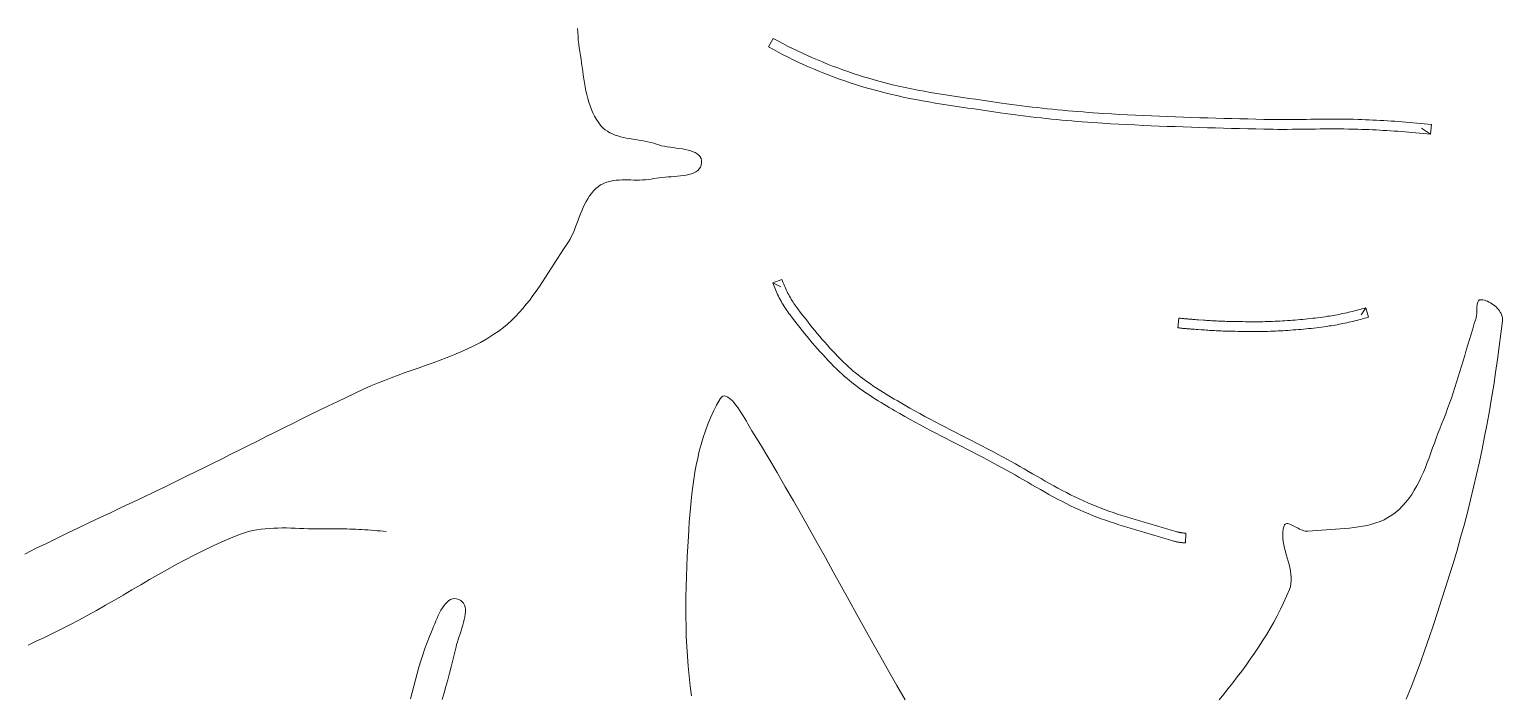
# Model space of a CAD drawing. Header units: inches. Extents: x -12 to 23, y -13.2 to 21.7.
# Drawn here: x -5.887 to -1.183, y 9.473 to 11.598 of the extents above; entities that cross this region are included whole.
import ezdxf

# ---------------------------------------------------------------- set-up
doc = ezdxf.new("R2010")
doc.units = ezdxf.units.IN
doc.header["$MEASUREMENT"] = 0
doc.layers.get('0').update_dxf_attribs({"lineweight": 0})

msp = doc.modelspace()

# ---------------------------------------------------------------- linework, layer by layer
at = {"color": 1, "linetype": 'Continuous', "lineweight": 0, "true_color": 0xff0000}
msp.add_line((-1.4136, 11.2632), (-1.4415, 11.2824), dxfattribs=at)
at = {"color": 7, "linetype": 'Continuous', "lineweight": 0}
for p, q in [((-5.2725, 9.9607), (-5.2427, 9.9734)), ((-5.2427, 9.9734), (-5.2124, 9.9854)), ((-5.2124, 9.9854), (-5.1997, 9.9898)), ((-5.1997, 9.9898), (-5.1868, 9.9936)), ((-5.1868, 9.9936), (-5.1737, 9.9968)), ((-5.1737, 9.9968), (-5.1606, 9.9993)), ((-5.1606, 9.9993), (-5.1473, 10.0013)), ((-5.1473, 10.0013), (-5.1338, 10.0029)), ((-5.1338, 10.0029), (-5.1203, 10.004)), ((-5.1203, 10.004), (-5.1068, 10.0047)), ((-5.1068, 10.0047), (-5.0931, 10.0051)), ((-5.0931, 10.0051), (-5.0794, 10.0053)), ((-5.0794, 10.0053), (-5.0656, 10.0052)), ((-5.0656, 10.0052), (-5.0519, 10.0049)), ((-5.0519, 10.0049), (-5.0381, 10.0045)), ((-5.0381, 10.0045), (-5.0242, 10.004)), ((-5.0242, 10.004), (-5.0104, 10.0035)), ((-5.0104, 10.0035), (-4.9967, 10.003)), ((-4.9967, 10.003), (-4.9829, 10.0026)), ((-4.9829, 10.0026), (-4.9692, 10.0023)), ((-4.9692, 10.0023), (-4.9555, 10.0022)), ((-4.9555, 10.0022), (-4.9419, 10.0023)), ((-4.9419, 10.0023), (-4.9322, 10.0024)), ((-4.9322, 10.0024), (-4.9225, 10.0025)), ((-4.9225, 10.0025), (-4.9127, 10.0026)), ((-4.9127, 10.0026), (-4.903, 10.0025)), ((-4.903, 10.0025), (-4.8933, 10.0024)), ((-4.8933, 10.0024), (-4.8835, 10.0023)), ((-4.8835, 10.0023), (-4.8738, 10.0021)), ((-4.8738, 10.0021), (-4.8641, 10.0018)), ((-4.8641, 10.0018), (-4.8543, 10.0015)), ((-4.8543, 10.0015), (-4.8446, 10.0011)), ((-4.8446, 10.0011), (-4.8349, 10.0006)), ((-4.8349, 10.0006), (-4.8252, 10.0001)), ((-4.8252, 10.0001), (-4.8154, 9.9995)), ((-4.8154, 9.9995), (-4.8057, 9.9989)), ((-4.8057, 9.9989), (-4.796, 9.9982)), ((-4.796, 9.9982), (-4.7863, 9.9975)), ((-4.7863, 9.9975), (-4.7766, 9.9966)), ((-4.7766, 9.9966), (-4.7669, 9.9958)), ((-4.7669, 9.9958), (-4.7572, 9.9948)), ((-4.7572, 9.9948), (-4.7475, 9.9938)), ((-5.3604, 9.9188), (-5.3314, 9.9334)), ((-5.3314, 9.9334), (-5.3021, 9.9474)), ((-5.3021, 9.9474), (-5.2725, 9.9607)), ((-5.4463, 9.8726), (-5.4178, 9.8884)), ((-5.4178, 9.8884), (-5.3892, 9.9038)), ((-5.3892, 9.9038), (-5.3604, 9.9188)), ((-5.5311, 9.8239), (-5.5029, 9.8403)), ((-5.5029, 9.8403), (-5.4747, 9.8565)), ((-5.4747, 9.8565), (-5.4463, 9.8726)), ((-5.6156, 9.7745), (-5.5874, 9.7909)), ((-5.5874, 9.7909), (-5.5593, 9.8074)), ((-5.5593, 9.8074), (-5.5311, 9.8239)), ((-5.7007, 9.7263), (-5.6722, 9.7421)), ((-5.6722, 9.7421), (-5.6439, 9.7582)), ((-5.6439, 9.7582), (-5.6156, 9.7745)), ((-5.7872, 9.6811), (-5.7582, 9.6957)), ((-5.7582, 9.6957), (-5.7294, 9.7108)), ((-5.7294, 9.7108), (-5.7007, 9.7263)), ((-5.8908, 9.631), (-5.8648, 9.6434)), ((-5.8648, 9.6434), (-5.8389, 9.6559)), ((-5.8389, 9.6559), (-5.8131, 9.6684)), ((-5.8131, 9.6684), (-5.7872, 9.6811))]:
    msp.add_line(p, q, dxfattribs=at)
for points in [[(-5.901, 9.922), (-5.8669, 9.9392), (-5.8327, 9.9561), (-5.7984, 9.9729), (-5.764, 9.9895), (-5.7295, 10.006), (-5.695, 10.0224), (-5.6605, 10.0387), (-5.6259, 10.055), (-5.5914, 10.0713), (-5.5568, 10.0876), (-5.5223, 10.1039), (-5.4878, 10.1203), (-5.4533, 10.1369), (-5.419, 10.1535), (-5.3847, 10.1703), (-5.3564, 10.1843), (-5.3281, 10.1983), (-5.2998, 10.2124), (-5.2716, 10.2265), (-5.2434, 10.2407), (-5.2152, 10.2548), (-5.1869, 10.269), (-5.1587, 10.2831), (-5.1305, 10.2972), (-5.1022, 10.3113), (-5.074, 10.3254), (-5.0457, 10.3395), (-5.0174, 10.3535), (-4.9891, 10.3674), (-4.9607, 10.3813), (-4.9323, 10.395), (-4.9039, 10.4087), (-4.8754, 10.4224), (-4.8469, 10.4359), (-4.8183, 10.4493), (-4.7969, 10.4589), (-4.7752, 10.4681), (-4.7533, 10.4768), (-4.7313, 10.4853), (-4.709, 10.4934), (-4.6867, 10.5014), (-4.6644, 10.5093), (-4.642, 10.5171), (-4.6197, 10.525), (-4.5974, 10.533), (-4.5752, 10.5411), (-4.5532, 10.5496), (-4.5313, 10.5583), (-4.5097, 10.5675), (-4.4884, 10.5772), (-4.4674, 10.5874), (-4.4467, 10.5982), (-4.4264, 10.6097), (-4.4066, 10.6221), (-4.3872, 10.6352), (-4.3733, 10.6457), (-4.3599, 10.6567), (-4.3471, 10.6684), (-4.3347, 10.6805), (-4.3228, 10.6932), (-4.3113, 10.7062), (-4.3002, 10.7197), (-4.2894, 10.7335), (-4.2789, 10.7476), (-4.2686, 10.762), (-4.2586, 10.7765), (-4.2487, 10.7913), (-4.239, 10.8061), (-4.2294, 10.8211), (-4.2198, 10.8361), (-4.2103, 10.851), (-4.2008, 10.866), (-4.1912, 10.8808), (-4.1815, 10.8955), (-4.1717, 10.9099), (-4.1659, 10.9189), (-4.1606, 10.9281), (-4.1557, 10.9377), (-4.1511, 10.9475), (-4.1468, 10.9575), (-4.1427, 10.9677), (-4.1388, 10.978), (-4.1349, 10.9883), (-4.131, 10.9985), (-4.127, 11.0088), (-4.123, 11.0189), (-4.1187, 11.0288), (-4.1142, 11.0385), (-4.1094, 11.0479), (-4.1042, 11.057), (-4.0985, 11.0658), (-4.0924, 11.0741), (-4.0857, 11.0819), (-4.0783, 11.0892), (-4.0702, 11.0959), (-4.0629, 11.1009), (-4.0553, 11.105), (-4.0473, 11.1084), (-4.0391, 11.1111), (-4.0306, 11.1132), (-4.0219, 11.1148), (-4.013, 11.1159), (-4.0039, 11.1166), (-3.9947, 11.1169), (-3.9854, 11.1171), (-3.9761, 11.1171), (-3.9666, 11.1169), (-3.9572, 11.1168), (-3.9477, 11.1167), (-3.9383, 11.1167), (-3.929, 11.1169), (-3.9197, 11.1174), (-3.9105, 11.1183), (-3.9015, 11.1195), (-3.8927, 11.1213), (-3.8846, 11.1229), (-3.8759, 11.1242), (-3.8668, 11.1252), (-3.8573, 11.126), (-3.8475, 11.1268), (-3.8376, 11.1275), (-3.8277, 11.1282), (-3.8178, 11.129), (-3.8081, 11.1299), (-3.7986, 11.1311), (-3.7895, 11.1327), (-3.7809, 11.1346), (-3.7728, 11.1369), (-3.7654, 11.1398), (-3.7587, 11.1433), (-3.753, 11.1474), (-3.7481, 11.1523), (-3.7444, 11.1579), (-3.7418, 11.1645), (-3.7406, 11.172), (-3.7407, 11.1793), (-3.7423, 11.1857), (-3.7452, 11.1913), (-3.7493, 11.1963), (-3.7545, 11.2005), (-3.7607, 11.2042), (-3.7677, 11.2073), (-3.7754, 11.21), (-3.7838, 11.2123), (-3.7927, 11.2142), (-3.802, 11.2159), (-3.8115, 11.2175), (-3.8213, 11.2189), (-3.831, 11.2202), (-3.8407, 11.2216), (-3.8503, 11.2231), (-3.8595, 11.2247), (-3.8683, 11.2265), (-3.8766, 11.2287), (-3.8843, 11.2312), (-3.8932, 11.2342), (-3.9024, 11.2368), (-3.9118, 11.239), (-3.9214, 11.241), (-3.9311, 11.2427), (-3.9409, 11.2444), (-3.9507, 11.2459), (-3.9606, 11.2475), (-3.9704, 11.2491), (-3.98, 11.2508), (-3.9896, 11.2528), (-3.999, 11.255), (-4.0081, 11.2575), (-4.0169, 11.2604), (-4.0255, 11.2639), (-4.0336, 11.2678), (-4.0414, 11.2724), (-4.0487, 11.2776), (-4.0555, 11.2836), (-4.0618, 11.2903), (-4.0692, 11.3), (-4.076, 11.3101), (-4.0821, 11.3206), (-4.0875, 11.3315), (-4.0924, 11.3426), (-4.0968, 11.354), (-4.1007, 11.3657), (-4.1041, 11.3777), (-4.1072, 11.3898), (-4.1099, 11.4021), (-4.1123, 11.4145), (-4.1145, 11.427), (-4.1166, 11.4396), (-4.1184, 11.4522), (-4.1202, 11.4648), (-4.1219, 11.4774), (-4.1237, 11.49), (-4.1255, 11.5025), (-4.1274, 11.5148), (-4.1294, 11.527), (-4.1313, 11.5391), (-4.1329, 11.5513), (-4.1342, 11.5635), (-4.1351, 11.5758), (-4.1359, 11.588), (-4.1364, 11.6003)], [(-3.4871, 10.7752), (-3.5134, 10.7884), (-3.484, 10.7991), (-3.4821, 10.7939), (-3.4802, 10.7889), (-3.4782, 10.7839), (-3.4762, 10.779), (-3.474, 10.7741), (-3.4718, 10.7692), (-3.4695, 10.7643), (-3.4671, 10.7595), (-3.4647, 10.7547), (-3.4622, 10.75), (-3.4596, 10.7453), (-3.4569, 10.7406), (-3.4542, 10.736), (-3.4514, 10.7314), (-3.4485, 10.7269), (-3.4456, 10.7224), (-3.4426, 10.7179), (-3.4395, 10.7136), (-3.4364, 10.7092), (-3.4332, 10.7049), (-3.4256, 10.695), (-3.418, 10.6851), (-3.4104, 10.6752), (-3.4027, 10.6654), (-3.3949, 10.6556), (-3.3871, 10.6459), (-3.3793, 10.6362), (-3.3714, 10.6267), (-3.3634, 10.6172), (-3.3554, 10.6077), (-3.3473, 10.5984), (-3.3391, 10.5892), (-3.3309, 10.58), (-3.3225, 10.571), (-3.3141, 10.5621), (-3.3056, 10.5533), (-3.297, 10.5446), (-3.2883, 10.536), (-3.2795, 10.5276), (-3.2706, 10.5194), (-3.2634, 10.5129), (-3.2561, 10.5066), (-3.2487, 10.5004), (-3.2411, 10.4943), (-3.2334, 10.4883), (-3.2256, 10.4824), (-3.2177, 10.4766), (-3.2097, 10.4709), (-3.2016, 10.4652), (-3.1934, 10.4597), (-3.1851, 10.4542), (-3.1767, 10.4487), (-3.1683, 10.4434), (-3.1598, 10.438), (-3.1512, 10.4327), (-3.1426, 10.4275), (-3.134, 10.4223), (-3.1253, 10.4171), (-3.1165, 10.412), (-3.1078, 10.4068), (-3.0919, 10.3976), (-3.0759, 10.3885), (-3.0598, 10.3795), (-3.0437, 10.3706), (-3.0275, 10.3618), (-3.0112, 10.353), (-2.9948, 10.3444), (-2.9785, 10.3358), (-2.962, 10.3272), (-2.9455, 10.3186), (-2.929, 10.3101), (-2.9124, 10.3016), (-2.8959, 10.2931), (-2.8793, 10.2846), (-2.8627, 10.276), (-2.8461, 10.2675), (-2.8295, 10.2588), (-2.8129, 10.2502), (-2.7963, 10.2414), (-2.7797, 10.2326), (-2.7658, 10.225), (-2.7519, 10.2174), (-2.7381, 10.2097), (-2.7244, 10.2019), (-2.7108, 10.1941), (-2.6972, 10.1862), (-2.6837, 10.1784), (-2.6702, 10.1706), (-2.6567, 10.1628), (-2.6433, 10.1551), (-2.6298, 10.1475), (-2.6164, 10.1399), (-2.603, 10.1325), (-2.5895, 10.1253), (-2.576, 10.1181), (-2.5625, 10.1112), (-2.5489, 10.1044), (-2.5353, 10.0979), (-2.5216, 10.0916), (-2.5078, 10.0855), (-2.4945, 10.0799), (-2.481, 10.0745), (-2.4675, 10.0692), (-2.4539, 10.0642), (-2.4401, 10.0592), (-2.4263, 10.0545), (-2.4124, 10.0498), (-2.3984, 10.0453), (-2.3843, 10.0408), (-2.3702, 10.0365), (-2.356, 10.0322), (-2.3417, 10.0279), (-2.3274, 10.0237), (-2.313, 10.0195), (-2.2843, 10.0112), (-2.2698, 10.007), (-2.2554, 10.0027), (-2.2409, 9.9984), (-2.2266, 9.9941), (-2.2249, 9.9936), (-2.2234, 9.9931), (-2.2218, 9.9927), (-2.2202, 9.9923), (-2.2187, 9.992), (-2.2171, 9.9916), (-2.2155, 9.9913), (-2.2139, 9.991), (-2.2123, 9.9907), (-2.2107, 9.9904), (-2.2091, 9.9901), (-2.2075, 9.9899), (-2.2059, 9.9897), (-2.2043, 9.9895), (-2.2027, 9.9894), (-2.2011, 9.9892), (-2.1995, 9.9891), (-2.1979, 9.989), (-2.1963, 9.9889), (-2.1944, 9.9889), (-2.1954, 9.9576), (-2.1975, 9.9577), (-2.1995, 9.9578), (-2.2015, 9.9579), (-2.2036, 9.9581), (-2.2056, 9.9582), (-2.2076, 9.9585), (-2.2097, 9.9587), (-2.2117, 9.9589), (-2.2137, 9.9592), (-2.2157, 9.9595), (-2.2177, 9.9599), (-2.2197, 9.9602), (-2.2218, 9.9606), (-2.2237, 9.9611), (-2.2257, 9.9615), (-2.2277, 9.962), (-2.2297, 9.9625), (-2.2317, 9.963), (-2.2336, 9.9636), (-2.2356, 9.9642), (-2.2499, 9.9685), (-2.2643, 9.9728), (-2.2786, 9.977), (-2.293, 9.9812), (-2.3218, 9.9896), (-2.3362, 9.9937), (-2.3506, 9.998), (-2.365, 10.0023), (-2.3793, 10.0066), (-2.3936, 10.011), (-2.4079, 10.0155), (-2.4221, 10.0201), (-2.4363, 10.0249), (-2.4505, 10.0298), (-2.4646, 10.0348), (-2.4786, 10.04), (-2.4925, 10.0454), (-2.5064, 10.051), (-2.5202, 10.0568), (-2.5344, 10.0631), (-2.5486, 10.0696), (-2.5626, 10.0764), (-2.5766, 10.0833), (-2.5904, 10.0904), (-2.6042, 10.0977), (-2.6179, 10.1051), (-2.6316, 10.1126), (-2.6452, 10.1203), (-2.6588, 10.128), (-2.6723, 10.1357), (-2.6858, 10.1435), (-2.6993, 10.1513), (-2.7129, 10.1592), (-2.7264, 10.167), (-2.7399, 10.1747), (-2.7535, 10.1825), (-2.7671, 10.1901), (-2.7808, 10.1976), (-2.7945, 10.205), (-2.8109, 10.2138), (-2.8274, 10.2225), (-2.8439, 10.2311), (-2.8605, 10.2397), (-2.877, 10.2483), (-2.8936, 10.2568), (-2.9102, 10.2653), (-2.9267, 10.2738), (-2.9433, 10.2823), (-2.9599, 10.2909), (-2.9764, 10.2995), (-2.993, 10.3081), (-3.0094, 10.3167), (-3.0259, 10.3255), (-3.0423, 10.3343), (-3.0587, 10.3432), (-3.075, 10.3522), (-3.0912, 10.3613), (-3.1074, 10.3705), (-3.1236, 10.3798), (-3.1324, 10.385), (-3.1412, 10.3902), (-3.15, 10.3955), (-3.1588, 10.4008), (-3.1676, 10.4061), (-3.1763, 10.4115), (-3.185, 10.4169), (-3.1937, 10.4225), (-3.2023, 10.4281), (-3.2108, 10.4337), (-3.2193, 10.4395), (-3.2277, 10.4453), (-3.236, 10.4513), (-3.2443, 10.4574), (-3.2525, 10.4635), (-3.2605, 10.4698), (-3.2685, 10.4762), (-3.2763, 10.4828), (-3.2841, 10.4895), (-3.2917, 10.4963), (-3.3009, 10.5049), (-3.31, 10.5136), (-3.319, 10.5225), (-3.3279, 10.5314), (-3.3367, 10.5405), (-3.3454, 10.5497), (-3.354, 10.559), (-3.3624, 10.5683), (-3.3708, 10.5778), (-3.3791, 10.5874), (-3.3873, 10.597), (-3.3954, 10.6067), (-3.4035, 10.6164), (-3.4115, 10.6263), (-3.4194, 10.6361), (-3.4272, 10.6461), (-3.435, 10.656), (-3.4428, 10.666), (-3.4505, 10.676), (-3.4581, 10.6861), (-3.4616, 10.6907), (-3.465, 10.6955), (-3.4684, 10.7002), (-3.4716, 10.7051), (-3.4748, 10.71), (-3.4779, 10.7149), (-3.481, 10.7199), (-3.484, 10.7249), (-3.4869, 10.73), (-3.4897, 10.7351), (-3.4924, 10.7403), (-3.4951, 10.7455), (-3.4977, 10.7508), (-3.5002, 10.756), (-3.5026, 10.7614), (-3.5049, 10.7667), (-3.5072, 10.7721), (-3.5093, 10.7775), (-3.5114, 10.783), (-3.5134, 10.7884)], [(-1.6202, 10.7085), (-1.6114, 10.6785), (-1.6176, 10.6767), (-1.6238, 10.675), (-1.63, 10.6732), (-1.6362, 10.6716), (-1.6425, 10.6699), (-1.6487, 10.6683), (-1.655, 10.6668), (-1.6612, 10.6652), (-1.6675, 10.6638), (-1.6738, 10.6623), (-1.6801, 10.661), (-1.6864, 10.6596), (-1.6927, 10.6583), (-1.699, 10.6571), (-1.7053, 10.6559), (-1.7117, 10.6547), (-1.718, 10.6536), (-1.7244, 10.6525), (-1.7307, 10.6515), (-1.7371, 10.6505), (-1.7452, 10.6493), (-1.7533, 10.6481), (-1.7615, 10.647), (-1.7696, 10.6459), (-1.7778, 10.6449), (-1.7859, 10.6439), (-1.7941, 10.643), (-1.8023, 10.6421), (-1.8104, 10.6413), (-1.8186, 10.6405), (-1.8268, 10.6397), (-1.835, 10.639), (-1.8432, 10.6383), (-1.8513, 10.6377), (-1.8595, 10.6371), (-1.8677, 10.6365), (-1.8759, 10.636), (-1.8841, 10.6355), (-1.8923, 10.635), (-1.9005, 10.6346), (-1.9085, 10.6342), (-1.9165, 10.6339), (-1.9245, 10.6336), (-1.9325, 10.6334), (-1.9405, 10.6332), (-1.9485, 10.6331), (-1.9565, 10.633), (-1.9645, 10.6329), (-1.9725, 10.6329), (-1.9805, 10.6329), (-1.9885, 10.6329), (-1.9965, 10.6329), (-2.0045, 10.633), (-2.0125, 10.6331), (-2.0205, 10.6332), (-2.0285, 10.6334), (-2.0365, 10.6335), (-2.0445, 10.6337), (-2.0525, 10.6338), (-2.0605, 10.634), (-2.0658, 10.6341), (-2.0712, 10.6342), (-2.0765, 10.6344), (-2.0818, 10.6346), (-2.0871, 10.6349), (-2.0925, 10.6351), (-2.0978, 10.6354), (-2.1031, 10.6357), (-2.1085, 10.636), (-2.1138, 10.6363), (-2.1191, 10.6366), (-2.1244, 10.637), (-2.1297, 10.6373), (-2.1351, 10.6377), (-2.1404, 10.638), (-2.1457, 10.6384), (-2.1564, 10.6392), (-2.1617, 10.6395), (-2.167, 10.6399), (-2.1697, 10.6401), (-2.1723, 10.6403), (-2.175, 10.6404), (-2.1776, 10.6406), (-2.1803, 10.6409), (-2.1829, 10.6411), (-2.1856, 10.6413), (-2.1883, 10.6415), (-2.1909, 10.6417), (-2.1936, 10.642), (-2.1962, 10.6422), (-2.1989, 10.6425), (-2.2015, 10.6427), (-2.2042, 10.643), (-2.2068, 10.6433), (-2.2095, 10.6436), (-2.2121, 10.6438), (-2.2148, 10.6441), (-2.2174, 10.6444), (-2.2201, 10.6447), (-2.2165, 10.6758), (-2.2139, 10.6755), (-2.2113, 10.6752), (-2.2088, 10.6749), (-2.2062, 10.6746), (-2.2036, 10.6744), (-2.201, 10.6741), (-2.1985, 10.6738), (-2.1959, 10.6736), (-2.1933, 10.6733), (-2.1907, 10.6731), (-2.1881, 10.6729), (-2.1856, 10.6727), (-2.183, 10.6724), (-2.1804, 10.6722), (-2.1778, 10.672), (-2.1752, 10.6718), (-2.1726, 10.6716), (-2.1701, 10.6714), (-2.1675, 10.6712), (-2.1648, 10.6711), (-2.1595, 10.6707), (-2.1542, 10.6703), (-2.1382, 10.6692), (-2.1329, 10.6689), (-2.1276, 10.6685), (-2.1224, 10.6682), (-2.1171, 10.6678), (-2.1119, 10.6675), (-2.1066, 10.6672), (-2.1014, 10.6669), (-2.0962, 10.6666), (-2.0909, 10.6663), (-2.0857, 10.6661), (-2.0805, 10.6658), (-2.0754, 10.6656), (-2.0702, 10.6655), (-2.065, 10.6653), (-2.0598, 10.6652), (-2.0519, 10.6651), (-2.0439, 10.6649), (-2.0359, 10.6647), (-2.028, 10.6646), (-2.02, 10.6645), (-2.0121, 10.6644), (-2.0042, 10.6643), (-1.9962, 10.6642), (-1.9883, 10.6641), (-1.9804, 10.6641), (-1.9725, 10.6641), (-1.9647, 10.6641), (-1.9568, 10.6642), (-1.949, 10.6643), (-1.9411, 10.6644), (-1.9333, 10.6646), (-1.9255, 10.6648), (-1.9177, 10.6651), (-1.9099, 10.6654), (-1.9021, 10.6658), (-1.894, 10.6662), (-1.886, 10.6667), (-1.8779, 10.6672), (-1.8698, 10.6677), (-1.8618, 10.6683), (-1.8537, 10.6689), (-1.8457, 10.6695), (-1.8376, 10.6702), (-1.8296, 10.6709), (-1.8216, 10.6716), (-1.8135, 10.6724), (-1.8055, 10.6732), (-1.7975, 10.6741), (-1.7895, 10.675), (-1.7815, 10.6759), (-1.7736, 10.6769), (-1.7656, 10.678), (-1.7577, 10.6791), (-1.7497, 10.6802), (-1.7418, 10.6814), (-1.7356, 10.6823), (-1.7295, 10.6833), (-1.7234, 10.6844), (-1.7172, 10.6854), (-1.7111, 10.6866), (-1.705, 10.6877), (-1.6989, 10.689), (-1.6928, 10.6902), (-1.6867, 10.6915), (-1.6806, 10.6928), (-1.6745, 10.6942), (-1.6685, 10.6956), (-1.6624, 10.6971), (-1.6564, 10.6986), (-1.6503, 10.7002), (-1.6443, 10.7017), (-1.6383, 10.7034), (-1.6323, 10.705), (-1.6263, 10.7067), (-1.6202, 10.7085), (-1.6347, 10.686)]]:
    msp.add_lwpolyline(points, dxfattribs=at)
msp.add_lwpolyline([(-3.5271, 11.5418), (-3.5122, 11.5693), (-3.4967, 11.5609), (-3.4813, 11.5527), (-3.4658, 11.5448), (-3.4502, 11.537), (-3.4346, 11.5293), (-3.4188, 11.5219), (-3.4029, 11.5146), (-3.3869, 11.5075), (-3.3709, 11.5006), (-3.3548, 11.4939), (-3.3386, 11.4873), (-3.3223, 11.481), (-3.306, 11.4748), (-3.2896, 11.4688), (-3.2732, 11.463), (-3.2566, 11.4574), (-3.2401, 11.452), (-3.2234, 11.4467), (-3.2068, 11.4417), (-3.1901, 11.4368), (-3.1704, 11.4314), (-3.1506, 11.4263), (-3.1307, 11.4214), (-3.1107, 11.4168), (-3.0906, 11.4124), (-3.0705, 11.4083), (-3.0503, 11.4043), (-3.03, 11.4005), (-3.0096, 11.3969), (-2.9892, 11.3934), (-2.9687, 11.3901), (-2.9482, 11.3869), (-2.9276, 11.3837), (-2.907, 11.3806), (-2.8864, 11.3776), (-2.8656, 11.3746), (-2.845, 11.3717), (-2.8242, 11.3687), (-2.8035, 11.3657), (-2.7827, 11.3627), (-2.7666, 11.3604), (-2.7504, 11.3581), (-2.7342, 11.356), (-2.718, 11.3539), (-2.7018, 11.3518), (-2.6856, 11.3499), (-2.6693, 11.348), (-2.6531, 11.3462), (-2.6368, 11.3444), (-2.6206, 11.3428), (-2.6043, 11.3411), (-2.588, 11.3396), (-2.5717, 11.3381), (-2.5554, 11.3367), (-2.5391, 11.3354), (-2.5228, 11.3341), (-2.5065, 11.3329), (-2.4902, 11.3317), (-2.4738, 11.3306), (-2.4575, 11.3295), (-2.4319, 11.328), (-2.4064, 11.3265), (-2.3808, 11.3252), (-2.3552, 11.3239), (-2.3296, 11.3227), (-2.304, 11.3215), (-2.2784, 11.3205), (-2.2528, 11.3194), (-2.2272, 11.3185), (-2.2015, 11.3176), (-2.1759, 11.3167), (-2.1503, 11.3159), (-2.1246, 11.3152), (-2.0989, 11.3145), (-2.0732, 11.3138), (-2.0476, 11.3131), (-2.0219, 11.3124), (-1.9962, 11.3118), (-1.9705, 11.3112), (-1.9449, 11.3106), (-1.93, 11.3103), (-1.9152, 11.3101), (-1.9003, 11.31), (-1.8855, 11.3099), (-1.8706, 11.31), (-1.8556, 11.31), (-1.8407, 11.3102), (-1.8257, 11.3103), (-1.8107, 11.3105), (-1.7957, 11.3107), (-1.7806, 11.3109), (-1.7655, 11.311), (-1.7504, 11.3112), (-1.7353, 11.3112), (-1.7202, 11.3113), (-1.705, 11.3113), (-1.6898, 11.3112), (-1.6746, 11.311), (-1.6594, 11.3107), (-1.6441, 11.3103), (-1.6324, 11.3099), (-1.6207, 11.3095), (-1.609, 11.309), (-1.5973, 11.3085), (-1.5855, 11.308), (-1.5738, 11.3074), (-1.5621, 11.3067), (-1.5504, 11.306), (-1.5387, 11.3053), (-1.527, 11.3045), (-1.5153, 11.3037), (-1.5037, 11.3028), (-1.492, 11.3019), (-1.4803, 11.301), (-1.4686, 11.3), (-1.4569, 11.2989), (-1.4453, 11.2978), (-1.4336, 11.2967), (-1.4219, 11.2955), (-1.4103, 11.2943), (-1.4136, 11.2632), (-1.4251, 11.2644), (-1.4367, 11.2656), (-1.4482, 11.2667), (-1.4598, 11.2678), (-1.4713, 11.2688), (-1.4829, 11.2698), (-1.4945, 11.2708), (-1.506, 11.2717), (-1.5176, 11.2725), (-1.5292, 11.2733), (-1.5407, 11.2741), (-1.5523, 11.2748), (-1.5639, 11.2755), (-1.5755, 11.2761), (-1.5871, 11.2767), (-1.5987, 11.2773), (-1.6103, 11.2778), (-1.6219, 11.2783), (-1.6334, 11.2787), (-1.645, 11.279), (-1.6601, 11.2794), (-1.6751, 11.2797), (-1.6901, 11.2799), (-1.7051, 11.28), (-1.7202, 11.28), (-1.7352, 11.28), (-1.7502, 11.2799), (-1.7652, 11.2798), (-1.7803, 11.2796), (-1.7953, 11.2794), (-1.8103, 11.2793), (-1.8254, 11.2791), (-1.8404, 11.2789), (-1.8554, 11.2788), (-1.8704, 11.2787), (-1.8855, 11.2787), (-1.9005, 11.2787), (-1.9155, 11.2788), (-1.9305, 11.279), (-1.9456, 11.2793), (-1.9713, 11.2799), (-1.997, 11.2806), (-2.0227, 11.2812), (-2.0484, 11.2818), (-2.0741, 11.2825), (-2.0998, 11.2832), (-2.1255, 11.2839), (-2.1512, 11.2847), (-2.1769, 11.2855), (-2.2026, 11.2864), (-2.2283, 11.2873), (-2.254, 11.2882), (-2.2797, 11.2892), (-2.3054, 11.2903), (-2.3311, 11.2914), (-2.3568, 11.2927), (-2.3824, 11.294), (-2.4081, 11.2953), (-2.4338, 11.2968), (-2.4594, 11.2983), (-2.4759, 11.2994), (-2.4923, 11.3005), (-2.5088, 11.3017), (-2.5252, 11.3029), (-2.5416, 11.3042), (-2.5581, 11.3056), (-2.5745, 11.307), (-2.5909, 11.3085), (-2.6073, 11.31), (-2.6237, 11.3117), (-2.6401, 11.3134), (-2.6565, 11.3151), (-2.6729, 11.3169), (-2.6892, 11.3188), (-2.7056, 11.3208), (-2.7219, 11.3229), (-2.7383, 11.325), (-2.7546, 11.3272), (-2.7709, 11.3295), (-2.7872, 11.3318), (-2.8079, 11.3348), (-2.8286, 11.3378), (-2.8494, 11.3408), (-2.8701, 11.3437), (-2.8908, 11.3467), (-2.9116, 11.3497), (-2.9323, 11.3528), (-2.953, 11.356), (-2.9737, 11.3592), (-2.9943, 11.3626), (-3.015, 11.3661), (-3.0356, 11.3698), (-3.0561, 11.3736), (-3.0767, 11.3776), (-3.0971, 11.3818), (-3.1176, 11.3863), (-3.1379, 11.391), (-3.1582, 11.396), (-3.1784, 11.4012), (-3.1986, 11.4068), (-3.2156, 11.4117), (-3.2327, 11.4169), (-3.2496, 11.4222), (-3.2665, 11.4277), (-3.2834, 11.4335), (-3.3002, 11.4394), (-3.3169, 11.4455), (-3.3336, 11.4518), (-3.3502, 11.4583), (-3.3667, 11.465), (-3.3831, 11.4719), (-3.3995, 11.4789), (-3.4158, 11.4861), (-3.4319, 11.4936), (-3.448, 11.5012), (-3.4641, 11.5089), (-3.48, 11.5169), (-3.4958, 11.525), (-3.5115, 11.5333), (-3.5271, 11.5418)], close=True, dxfattribs=at)
at = {"color": 7, "linetype": 'Continuous', "lineweight": 0, "flags": 128}
for points in [[(-2.0881, 9.4561), (-2.0734, 9.4743), (-2.0589, 9.4926), (-2.0445, 9.511), (-2.0302, 9.5296), (-2.0162, 9.5483), (-2.0023, 9.5672), (-1.9887, 9.5862), (-1.9754, 9.6054), (-1.9624, 9.6248), (-1.9497, 9.6444), (-1.9374, 9.6642), (-1.9255, 9.6841), (-1.914, 9.7044), (-1.903, 9.7248), (-1.8924, 9.7455), (-1.8824, 9.7664), (-1.8729, 9.7875), (-1.864, 9.8089), (-1.8608, 9.8185), (-1.8589, 9.8282), (-1.858, 9.838), (-1.858, 9.848), (-1.8589, 9.8581), (-1.8604, 9.8683), (-1.8625, 9.8786), (-1.865, 9.8889), (-1.8678, 9.8993), (-1.8707, 9.9098), (-1.8737, 9.9202), (-1.8766, 9.9306), (-1.8792, 9.941), (-1.8815, 9.9514), (-1.8834, 9.9617), (-1.8846, 9.9719), (-1.8851, 9.9821), (-1.8847, 9.9921), (-1.8834, 10.002), (-1.8809, 10.0118), (-1.8795, 10.015), (-1.8775, 10.0173), (-1.8752, 10.0187), (-1.8724, 10.0193), (-1.8693, 10.0192), (-1.8659, 10.0185), (-1.8621, 10.0173), (-1.8581, 10.0157), (-1.8539, 10.0137), (-1.8496, 10.0115), (-1.8451, 10.0091), (-1.8405, 10.0067), (-1.8358, 10.0042), (-1.8311, 10.0019), (-1.8265, 9.9997), (-1.8219, 9.9979), (-1.8174, 9.9964), (-1.813, 9.9953), (-1.8088, 9.9948), (-1.8048, 9.9949), (-1.7905, 9.9964), (-1.7761, 9.9977), (-1.7614, 9.9987), (-1.7467, 9.9997), (-1.7318, 10.0005), (-1.7169, 10.0014), (-1.7021, 10.0024), (-1.6872, 10.0035), (-1.6724, 10.0048), (-1.6577, 10.0064), (-1.6432, 10.0084), (-1.6289, 10.0108), (-1.6148, 10.0137), (-1.601, 10.0172), (-1.5875, 10.0213), (-1.5743, 10.0262), (-1.5615, 10.0318), (-1.5491, 10.0383), (-1.5372, 10.0457), (-1.5259, 10.0541), (-1.5138, 10.0644), (-1.5026, 10.0755), (-1.4922, 10.0873), (-1.4825, 10.0997), (-1.4734, 10.1126), (-1.465, 10.126), (-1.4571, 10.1399), (-1.4497, 10.1542), (-1.4427, 10.1688), (-1.436, 10.1838), (-1.4297, 10.1989), (-1.4237, 10.2143), (-1.4179, 10.2297), (-1.4122, 10.2453), (-1.4066, 10.2609), (-1.401, 10.2764), (-1.3954, 10.2919), (-1.3898, 10.3072), (-1.3839, 10.3224), (-1.3779, 10.3373), (-1.3712, 10.3537), (-1.3648, 10.3703), (-1.3586, 10.3869), (-1.3525, 10.4036), (-1.3467, 10.4204), (-1.341, 10.4372), (-1.3354, 10.4541), (-1.33, 10.471), (-1.3247, 10.488), (-1.3195, 10.505), (-1.3143, 10.5221), (-1.3092, 10.5391), (-1.3041, 10.5562), (-1.2991, 10.5732), (-1.294, 10.5903), (-1.2889, 10.6074), (-1.2838, 10.6244), (-1.2786, 10.6414), (-1.2734, 10.6584), (-1.268, 10.6754), (-1.2672, 10.6785), (-1.2666, 10.6818), (-1.2662, 10.6854), (-1.2658, 10.6892), (-1.2656, 10.6932), (-1.2655, 10.6972), (-1.2654, 10.7012), (-1.2653, 10.7052), (-1.2651, 10.7092), (-1.2649, 10.7131), (-1.2646, 10.7167), (-1.2641, 10.7202), (-1.2635, 10.7234), (-1.2626, 10.7264), (-1.2615, 10.7289), (-1.2601, 10.7311), (-1.2584, 10.7327), (-1.2564, 10.7339), (-1.254, 10.7345), (-1.2511, 10.7345), (-1.2463, 10.7339), (-1.2414, 10.7327), (-1.2365, 10.7312), (-1.2316, 10.7293), (-1.2267, 10.7271), (-1.2219, 10.7245), (-1.2171, 10.7216), (-1.2126, 10.7185), (-1.2082, 10.7151), (-1.2041, 10.7114), (-1.2002, 10.7076), (-1.1966, 10.7035), (-1.1934, 10.6993), (-1.1905, 10.6949), (-1.1881, 10.6904), (-1.1861, 10.6858), (-1.1846, 10.6811), (-1.1837, 10.6764), (-1.1833, 10.6717), (-1.1835, 10.6669), (-1.1835, 10.6669), (-1.1835, 10.6669), (-1.1835, 10.6669), (-1.1835, 10.6669), (-1.1884, 10.6258), (-1.1937, 10.5846), (-1.1993, 10.5435), (-1.2053, 10.5024), (-1.2116, 10.4614), (-1.2183, 10.4204), (-1.2253, 10.3795), (-1.2328, 10.3386), (-1.2406, 10.2978), (-1.2487, 10.2571), (-1.2573, 10.2164), (-1.2663, 10.1759), (-1.2756, 10.1354), (-1.2854, 10.095), (-1.2955, 10.0548), (-1.3061, 10.0147), (-1.3171, 9.9746), (-1.3285, 9.9348), (-1.3403, 9.895), (-1.3526, 9.8554), (-1.3652, 9.8155), (-1.378, 9.7755), (-1.391, 9.7355), (-1.4042, 9.6955), (-1.4176, 9.6556), (-1.4314, 9.6157), (-1.4455, 9.576), (-1.4601, 9.5364), (-1.4751, 9.497), (-1.4905, 9.4579)], [(-3.7726, 9.4687), (-3.7768, 9.5002), (-3.7804, 9.5318), (-3.7835, 9.5635), (-3.7859, 9.5953), (-3.7879, 9.6271), (-3.7893, 9.659), (-3.7903, 9.6909), (-3.7908, 9.7229), (-3.7909, 9.7549), (-3.7907, 9.7868), (-3.79, 9.8188), (-3.7891, 9.8507), (-3.7879, 9.8826), (-3.7864, 9.9145), (-3.7847, 9.9463), (-3.7828, 9.978), (-3.7814, 10.0006), (-3.7798, 10.0233), (-3.778, 10.0461), (-3.7761, 10.069), (-3.7739, 10.0919), (-3.7714, 10.1148), (-3.7685, 10.1376), (-3.7653, 10.1604), (-3.7617, 10.1831), (-3.7576, 10.2057), (-3.753, 10.2281), (-3.7478, 10.2503), (-3.742, 10.2724), (-3.7356, 10.2941), (-3.7285, 10.3156), (-3.7207, 10.3367), (-3.7122, 10.3575), (-3.7028, 10.378), (-3.6925, 10.398), (-3.6814, 10.4176), (-3.6775, 10.4227), (-3.6732, 10.4258), (-3.6687, 10.4271), (-3.6638, 10.4267), (-3.6587, 10.4247), (-3.6534, 10.4214), (-3.6479, 10.4169), (-3.6423, 10.4113), (-3.6366, 10.4048), (-3.6308, 10.3975), (-3.6251, 10.3896), (-3.6194, 10.3812), (-3.6137, 10.3726), (-3.6082, 10.3638), (-3.6029, 10.3549), (-3.5977, 10.3463), (-3.5928, 10.3379), (-3.5882, 10.33), (-3.5839, 10.3227), (-3.5799, 10.3161), (-3.5529, 10.2716), (-3.5262, 10.227), (-3.4997, 10.1821), (-3.4736, 10.1372), (-3.4476, 10.092), (-3.4218, 10.0468), (-3.3963, 10.0015), (-3.3708, 9.9561), (-3.3454, 9.9106), (-3.3202, 9.8651), (-3.2949, 9.8195), (-3.2697, 9.774), (-3.2444, 9.7284), (-3.2191, 9.6829), (-3.1937, 9.6375), (-3.1682, 9.5921), (-3.1425, 9.5468), (-3.1167, 9.5016), (-3.0906, 9.4566)], [(-4.67, 9.4591), (-4.6649, 9.4795), (-4.6597, 9.4998), (-4.6544, 9.5201), (-4.649, 9.5403), (-4.6433, 9.5604), (-4.6374, 9.5805), (-4.631, 9.6003), (-4.6243, 9.6201), (-4.617, 9.6396), (-4.6091, 9.6589), (-4.6061, 9.6661), (-4.603, 9.6739), (-4.5997, 9.6822), (-4.5964, 9.6907), (-4.5928, 9.6995), (-4.5892, 9.7083), (-4.5853, 9.7172), (-4.5813, 9.7259), (-4.5771, 9.7343), (-4.5727, 9.7424), (-4.5681, 9.7499), (-4.5633, 9.7569), (-4.5583, 9.7632), (-4.553, 9.7686), (-4.5475, 9.7731), (-4.5418, 9.7765), (-4.5358, 9.7788), (-4.5295, 9.7797), (-4.523, 9.7792), (-4.5161, 9.7772), (-4.5097, 9.7739), (-4.5046, 9.7697), (-4.5006, 9.7647), (-4.4978, 9.7589), (-4.4959, 9.7525), (-4.4949, 9.7454), (-4.4948, 9.7378), (-4.4953, 9.7298), (-4.4965, 9.7213), (-4.4982, 9.7126), (-4.5004, 9.7037), (-4.5029, 9.6946), (-4.5057, 9.6854), (-4.5086, 9.6762), (-4.5116, 9.667), (-4.5146, 9.6581), (-4.5175, 9.6493), (-4.5202, 9.6408), (-4.5226, 9.6327), (-4.5246, 9.6251), (-4.5297, 9.604), (-4.5349, 9.583), (-4.5402, 9.562), (-4.5456, 9.541), (-4.5511, 9.52), (-4.5568, 9.4991), (-4.5626, 9.4782), (-4.5686, 9.4573)]]:
    msp.add_lwpolyline(points, dxfattribs=at)

doc.saveas('drawing.dxf')
